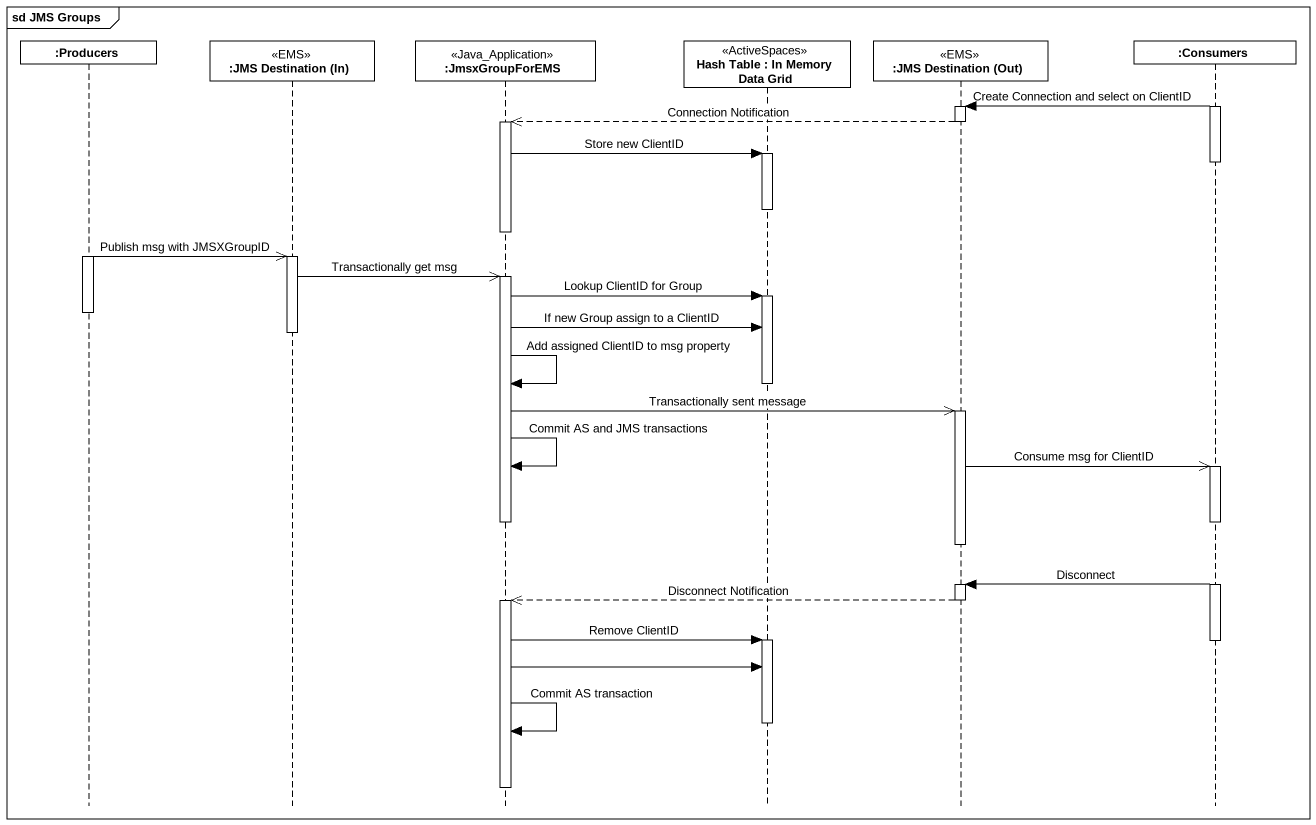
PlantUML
@startuml
mainframe sd JMS Groups
hide footbox
participant ":Producers" as Producers
participant ":JMS Destination (In)" as JMS_Destination_In <<EMS>>
participant ":JmsxGroupForEMS" as JmsxGroupForEMS <<Java_Application>>
participant "Hash Table : In Memory Data Grid" as Hash_Table <<ActiveSpaces>>
participant ":JMS Destination (Out)" as JMS_Destination_Out <<EMS>>
participant ":Consumers" as Consumers

activate Consumers
Consumers -> JMS_Destination_Out : Create Connection and select on ClientID
activate JMS_Destination_Out
JMS_Destination_Out -->> JmsxGroupForEMS : Connection Notification
deactivate JMS_Destination_Out
activate JmsxGroupForEMS
JmsxGroupForEMS -> Hash_Table : Store new ClientID
activate Hash_Table
deactivate Consumers
deactivate Hash_Table
deactivate JmsxGroupForEMS
activate Producers
Producers ->> JMS_Destination_In : Publish msg with JMSXGroupID
activate JMS_Destination_In
JMS_Destination_In ->> JmsxGroupForEMS : Transactionally get msg
activate JmsxGroupForEMS
JmsxGroupForEMS -> Hash_Table : Lookup ClientID for Group
activate Hash_Table
deactivate Producers
JmsxGroupForEMS -> Hash_Table : If new Group assign to a ClientID
deactivate JMS_Destination_In
JmsxGroupForEMS -> JmsxGroupForEMS : Add assigned ClientID to msg property
deactivate Hash_Table
JmsxGroupForEMS ->> JMS_Destination_Out : Transactionally sent message
activate JMS_Destination_Out
JmsxGroupForEMS -> JmsxGroupForEMS : Commit AS and JMS transactions
JMS_Destination_Out ->> Consumers : Consume msg for ClientID
activate Consumers
deactivate JmsxGroupForEMS
deactivate JMS_Destination_Out
Consumers -> JMS_Destination_Out : Disconnect
activate JMS_Destination_Out
JMS_Destination_Out -->> JmsxGroupForEMS : Disconnect Notification
deactivate JMS_Destination_Out
activate JmsxGroupForEMS
JmsxGroupForEMS -> Hash_Table : Remove ClientID
activate Hash_Table
deactivate Consumers
JmsxGroupForEMS -> Hash_Table
deactivate Hash_Table
JmsxGroupForEMS -> JmsxGroupForEMS : Commit AS transaction
deactivate JmsxGroupForEMS
@enduml
